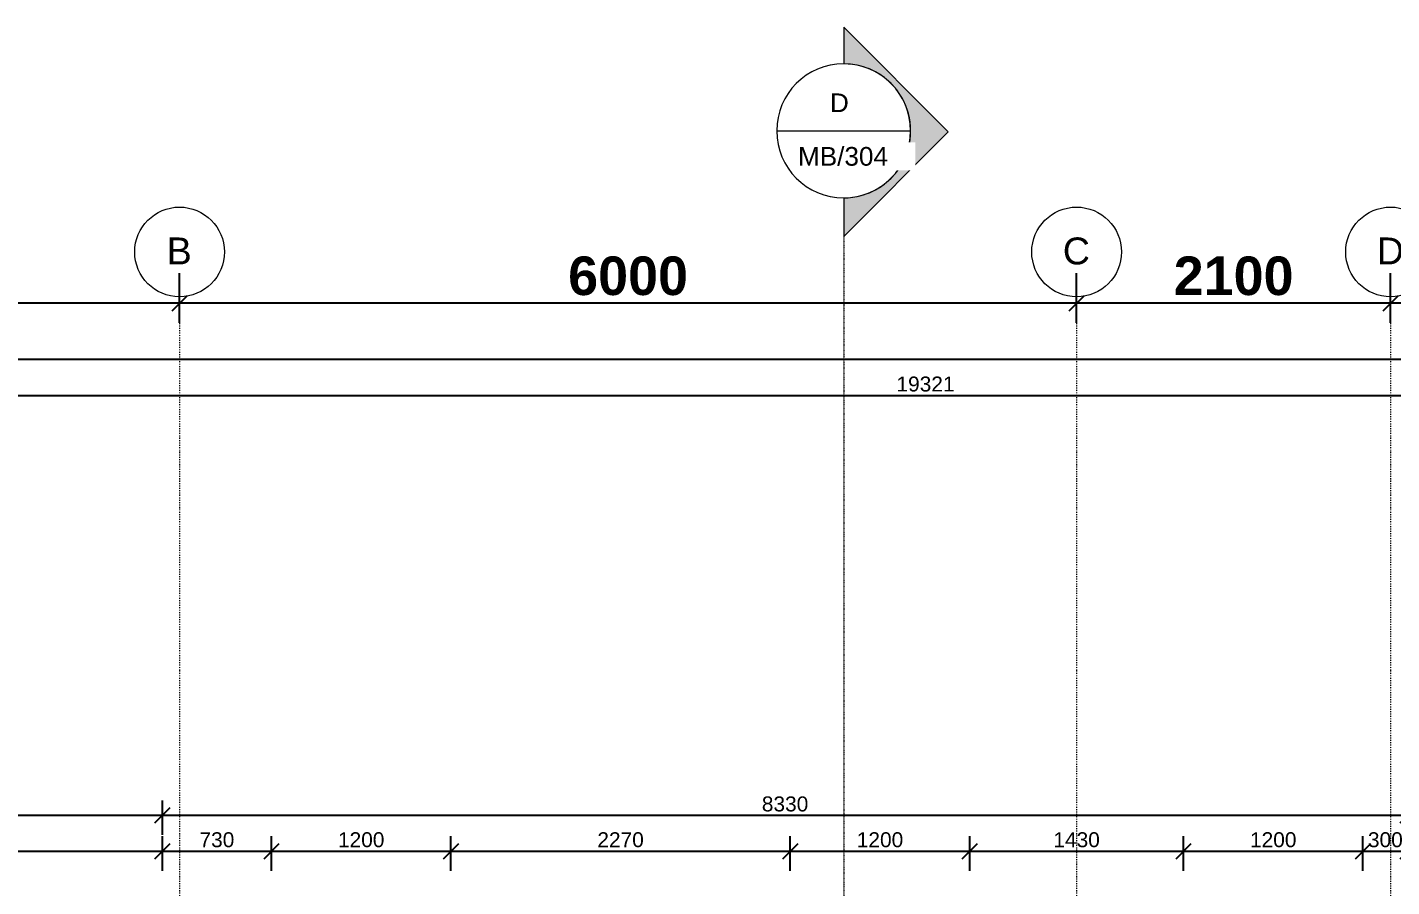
# Model space of a CAD drawing. Header units: millimetres. Extents: x -21051 to 202668, y -15646 to 13691.
# Drawn here: x 119648 to 128774, y 7554 to 13303 of the extents above; entities that cross this region are included whole.
import ezdxf

# ---------------------------------------------------------------- set-up
doc = ezdxf.new("R2010")
doc.units = ezdxf.units.MM
doc.linetypes.add('Dash dot', pattern=[15.875, 6.35, -4.7625, 0, -4.7625])
doc.linetypes.add('TD_Level Line', pattern=[8, 4, -2, 0, -2])
for name, color, linetype, lineweight in [('A-ANNO-DIMS', 211, 'Continuous', 9), ('G-ANNO-SYMB', 111, 'Continuous', 9), ('S-GRID', 1, 'Continuous', 9), ('S-GRID-IDEN', 1, 'Continuous', 9)]:
    doc.layers.add(name, color=color, linetype=linetype, lineweight=lineweight)
doc.layers.get('0').off()
doc.styles.add('Arial', font='arial.ttf', dxfattribs={"height": 250})
doc.styles.add('Arial_1', font='arial.ttf', dxfattribs={"height": 125})
doc.styles.add('Arial_3', font='arial.ttf', dxfattribs={"height": 100})
doc.styles.add('Arial_B', font='arialbd.ttf', dxfattribs={"height": 257.936508})
doc.dimstyles.new('Arial_1_0', dxfattribs={"dimscale": 304.8, "dimtxt": 102.02594, "dimasz": 0.328084, "dimexe": 0.328084, "dimexo": 0.0625, "dimgap": 0.082021, "dimtad": 1, "dimdec": 0, "dimzin": 0, "dimdsep": 46, "dimtxsty": 'Arial_3', "dimblk1": 'OBLIQUE', "dimblk2": 'OBLIQUE', "dimsah": 1, "dimcen": 0.09, "dimdle": 0.328084, "dimazin": 0, "dimtfac": 1, "dimtdec": 4, "dimtix": 1, "dimtmove": 0, "dimatfit": 3, "dimfxl": 0.492126, "dimfxlon": 1, "dimtvp": 1, "dimtolj": 1, "dimtzin": 0, "dimarcsym": 2})
doc.dimstyles.new('Arial_2_5', dxfattribs={"dimscale": 304.8, "dimtxt": 255.06485, "dimasz": 0.328084, "dimexe": 0.656168, "dimexo": 0.0625, "dimgap": 0.164042, "dimtad": 1, "dimdec": 0, "dimzin": 0, "dimdsep": 46, "dimtxsty": 'Arial_B', "dimblk1": 'OBLIQUE', "dimblk2": 'OBLIQUE', "dimsah": 1, "dimcen": 0.09, "dimdle": 0.328084, "dimazin": 0, "dimtfac": 1, "dimtdec": 4, "dimtix": 1, "dimtmove": 0, "dimatfit": 3, "dimfxl": 0.492126, "dimfxlon": 1, "dimtvp": 1, "dimtolj": 1, "dimtzin": 0, "dimarcsym": 2})

# ---------------------------------------------------------------- blocks, each defined once
blk = doc.blocks.new('Grid - _-182767-02_Pent floor')
at = {"layer": 'S-GRID-IDEN'}
blk.add_circle((0, 0), 3, dxfattribs=at)
blk = doc.blocks.new('_Oblique')
at = {"color": 0, "linetype": 'ByBlock', "lineweight": -2}
blk.add_line((-0.5, -0.5), (0.5, 0.5), dxfattribs=at)
blk = doc.blocks.new('*D1429')
at = {"layer": 'A-ANNO-DIMS', "color": 0, "lineweight": -2, "transparency": 16777216}
for p, q in [((128766.6, 11326.1), (128766.6, 11657)), ((132766.6, 11326.1), (132766.6, 11657)), ((132866.6, 11457), (128666.6, 11457))]:
    blk.add_line(p, q, dxfattribs=at)
at = {"layer": 'Defpoints', "color": 0, "transparency": 16777216}
for p in [(128766.6, 11457), (128766.6, 11307), (132766.6, 11307)]:
    blk.add_point(p, dxfattribs=at)
at = {"layer": 'A-ANNO-DIMS', "color": 0, "lineweight": -2, "transparency": 16777216, "xscale": 100, "yscale": 100, "zscale": 100, "rotation": 180}
blk.add_blockref('_Oblique', (128766.6, 11457), dxfattribs=at)
at = {"layer": 'A-ANNO-DIMS', "color": 0, "lineweight": -2, "transparency": 16777216, "xscale": 100, "yscale": 100, "zscale": 100}
blk.add_blockref('_Oblique', (132766.6, 11457), dxfattribs=at)
at = {"layer": 'A-ANNO-DIMS', "color": 0, "transparency": 16777216, "insert": (130766.6, 11638.7), "char_height": 257.94, "width": 932.809, "attachment_point": 5, "style": 'Arial_B'}
blk.add_mtext('\\A1;4000', dxfattribs=at)
blk = doc.blocks.new('*D1430')
at = {"layer": 'A-ANNO-DIMS', "color": 0, "lineweight": -2, "transparency": 16777216}
for p, q in [((126666.6, 11326.1), (126666.6, 11657)), ((128766.6, 11326.1), (128766.6, 11657)), ((128866.6, 11457), (126566.6, 11457))]:
    blk.add_line(p, q, dxfattribs=at)
at = {"layer": 'Defpoints', "color": 0, "transparency": 16777216}
for p in [(126666.6, 11457), (126666.6, 11307), (128766.6, 11307)]:
    blk.add_point(p, dxfattribs=at)
at = {"layer": 'A-ANNO-DIMS', "color": 0, "lineweight": -2, "transparency": 16777216, "xscale": 100, "yscale": 100, "zscale": 100, "rotation": 180}
blk.add_blockref('_Oblique', (126666.6, 11457), dxfattribs=at)
at = {"layer": 'A-ANNO-DIMS', "color": 0, "lineweight": -2, "transparency": 16777216, "xscale": 100, "yscale": 100, "zscale": 100}
blk.add_blockref('_Oblique', (128766.6, 11457), dxfattribs=at)
at = {"layer": 'A-ANNO-DIMS', "color": 0, "transparency": 16777216, "insert": (127716.6, 11638.7), "char_height": 257.94, "width": 932.809, "attachment_point": 5, "style": 'Arial_B'}
blk.add_mtext('\\A1;2100', dxfattribs=at)
blk = doc.blocks.new('*D1431')
at = {"layer": 'A-ANNO-DIMS', "color": 0, "lineweight": -2, "transparency": 16777216}
for p, q in [((120666.6, 11326.1), (120666.6, 11657)), ((126666.6, 11326.1), (126666.6, 11657)), ((126766.6, 11457), (120566.6, 11457))]:
    blk.add_line(p, q, dxfattribs=at)
at = {"layer": 'Defpoints', "color": 0, "transparency": 16777216}
for p in [(120666.6, 11457), (120666.6, 11307), (126666.6, 11307)]:
    blk.add_point(p, dxfattribs=at)
at = {"layer": 'A-ANNO-DIMS', "color": 0, "lineweight": -2, "transparency": 16777216, "xscale": 100, "yscale": 100, "zscale": 100, "rotation": 180}
blk.add_blockref('_Oblique', (120666.6, 11457), dxfattribs=at)
at = {"layer": 'A-ANNO-DIMS', "color": 0, "lineweight": -2, "transparency": 16777216, "xscale": 100, "yscale": 100, "zscale": 100}
blk.add_blockref('_Oblique', (126666.6, 11457), dxfattribs=at)
at = {"layer": 'A-ANNO-DIMS', "color": 0, "transparency": 16777216, "insert": (123666.6, 11638.7), "char_height": 257.94, "width": 932.809, "attachment_point": 5, "style": 'Arial_B'}
blk.add_mtext('\\A1;6000', dxfattribs=at)
blk = doc.blocks.new('*D1432')
at = {"layer": 'A-ANNO-DIMS', "color": 0, "lineweight": -2, "transparency": 16777216}
for p, q in [((116666.6, 11326.1), (116666.6, 11657)), ((120666.6, 11326.1), (120666.6, 11657)), ((120766.6, 11457), (116566.6, 11457))]:
    blk.add_line(p, q, dxfattribs=at)
at = {"layer": 'Defpoints', "color": 0, "transparency": 16777216}
for p in [(116666.6, 11457), (116666.6, 11307), (120666.6, 11307)]:
    blk.add_point(p, dxfattribs=at)
at = {"layer": 'A-ANNO-DIMS', "color": 0, "lineweight": -2, "transparency": 16777216, "xscale": 100, "yscale": 100, "zscale": 100, "rotation": 180}
blk.add_blockref('_Oblique', (116666.6, 11457), dxfattribs=at)
at = {"layer": 'A-ANNO-DIMS', "color": 0, "lineweight": -2, "transparency": 16777216, "xscale": 100, "yscale": 100, "zscale": 100}
blk.add_blockref('_Oblique', (120666.6, 11457), dxfattribs=at)
at = {"layer": 'A-ANNO-DIMS', "color": 0, "transparency": 16777216, "insert": (118666.6, 11638.7), "char_height": 257.94, "width": 932.809, "attachment_point": 5, "style": 'Arial_B'}
blk.add_mtext('\\A1;4000', dxfattribs=at)
blk = doc.blocks.new('*D1370')
at = {"layer": 'A-ANNO-DIMS', "color": 0, "lineweight": -2, "transparency": 16777216}
for p, q in [((115995.1, 10951.3), (115995.1, 11182.3)), ((142481.6, 10951.3), (142481.6, 11182.3)), ((115895.1, 11082.3), (142581.6, 11082.3))]:
    blk.add_line(p, q, dxfattribs=at)
at = {"layer": 'Defpoints', "color": 0, "transparency": 16777216}
for p in [(142481.6, 11082.3), (115995.1, 10932.3), (142481.6, 10932.3)]:
    blk.add_point(p, dxfattribs=at)
at = {"layer": 'A-ANNO-DIMS', "color": 0, "lineweight": -2, "transparency": 16777216, "xscale": 100, "yscale": 100, "zscale": 100, "rotation": 180}
blk.add_blockref('_Oblique', (115995.1, 11082.3), dxfattribs=at)
at = {"layer": 'A-ANNO-DIMS', "color": 0, "lineweight": -2, "transparency": 16777216, "xscale": 100, "yscale": 100, "zscale": 100}
blk.add_blockref('_Oblique', (142481.6, 11082.3), dxfattribs=at)
at = {"layer": 'A-ANNO-DIMS', "color": 0, "transparency": 16777216, "insert": (129238.4, 11158.4), "char_height": 100, "width": 461.471, "attachment_point": 5, "style": 'Arial_3'}
blk.add_mtext('\\A1;26486', dxfattribs=at)
blk = doc.blocks.new('*D1386')
at = {"layer": 'A-ANNO-DIMS', "color": 0, "lineweight": -2, "transparency": 16777216}
for p, q in [((115995.1, 7661), (115995.1, 7891.9)), ((120551.6, 7661), (120551.6, 7891.9)), ((115895.1, 7791.9), (120651.6, 7791.9))]:
    blk.add_line(p, q, dxfattribs=at)
at = {"layer": 'Defpoints', "color": 0, "transparency": 16777216}
for p in [(120551.6, 7791.9), (115995.1, 7641.9), (120551.6, 7641.9)]:
    blk.add_point(p, dxfattribs=at)
at = {"layer": 'A-ANNO-DIMS', "color": 0, "lineweight": -2, "transparency": 16777216, "xscale": 100, "yscale": 100, "zscale": 100, "rotation": 180}
blk.add_blockref('_Oblique', (115995.1, 7791.9), dxfattribs=at)
at = {"layer": 'A-ANNO-DIMS', "color": 0, "lineweight": -2, "transparency": 16777216, "xscale": 100, "yscale": 100, "zscale": 100}
blk.add_blockref('_Oblique', (120551.6, 7791.9), dxfattribs=at)
at = {"layer": 'A-ANNO-DIMS', "color": 0, "transparency": 16777216, "insert": (118273.4, 7868), "char_height": 100, "width": 369.177, "attachment_point": 5, "style": 'Arial_3'}
blk.add_mtext('\\A1;4556', dxfattribs=at)
blk = doc.blocks.new('*D1387')
at = {"layer": 'A-ANNO-DIMS', "color": 0, "lineweight": -2, "transparency": 16777216}
for p, q in [((120551.6, 7661), (120551.6, 7891.9)), ((121281.6, 7661), (121281.6, 7891.9)), ((120451.6, 7791.9), (121381.6, 7791.9))]:
    blk.add_line(p, q, dxfattribs=at)
at = {"layer": 'Defpoints', "color": 0, "transparency": 16777216}
for p in [(121281.6, 7791.9), (120551.6, 7641.9), (121281.6, 7641.9)]:
    blk.add_point(p, dxfattribs=at)
at = {"layer": 'A-ANNO-DIMS', "color": 0, "lineweight": -2, "transparency": 16777216, "xscale": 100, "yscale": 100, "zscale": 100, "rotation": 180}
blk.add_blockref('_Oblique', (120551.6, 7791.9), dxfattribs=at)
at = {"layer": 'A-ANNO-DIMS', "color": 0, "lineweight": -2, "transparency": 16777216, "xscale": 100, "yscale": 100, "zscale": 100}
blk.add_blockref('_Oblique', (121281.6, 7791.9), dxfattribs=at)
at = {"layer": 'A-ANNO-DIMS', "color": 0, "transparency": 16777216, "insert": (120916.6, 7868), "char_height": 100, "width": 276.883, "attachment_point": 5, "style": 'Arial_3'}
blk.add_mtext('\\A1;730', dxfattribs=at)
blk = doc.blocks.new('*D1388')
at = {"layer": 'A-ANNO-DIMS', "color": 0, "lineweight": -2, "transparency": 16777216}
for p, q in [((121281.6, 7661), (121281.6, 7891.9)), ((122481.6, 7661), (122481.6, 7891.9)), ((121181.6, 7791.9), (122581.6, 7791.9))]:
    blk.add_line(p, q, dxfattribs=at)
at = {"layer": 'Defpoints', "color": 0, "transparency": 16777216}
for p in [(122481.6, 7791.9), (121281.6, 7641.9), (122481.6, 7641.9)]:
    blk.add_point(p, dxfattribs=at)
at = {"layer": 'A-ANNO-DIMS', "color": 0, "lineweight": -2, "transparency": 16777216, "xscale": 100, "yscale": 100, "zscale": 100, "rotation": 180}
blk.add_blockref('_Oblique', (121281.6, 7791.9), dxfattribs=at)
at = {"layer": 'A-ANNO-DIMS', "color": 0, "lineweight": -2, "transparency": 16777216, "xscale": 100, "yscale": 100, "zscale": 100}
blk.add_blockref('_Oblique', (122481.6, 7791.9), dxfattribs=at)
at = {"layer": 'A-ANNO-DIMS', "color": 0, "transparency": 16777216, "insert": (121881.6, 7868), "char_height": 100, "width": 369.177, "attachment_point": 5, "style": 'Arial_3'}
blk.add_mtext('\\A1;1200', dxfattribs=at)
blk = doc.blocks.new('*D1389')
at = {"layer": 'A-ANNO-DIMS', "color": 0, "lineweight": -2, "transparency": 16777216}
for p, q in [((122481.6, 7661), (122481.6, 7891.9)), ((124751.6, 7661), (124751.6, 7891.9)), ((122381.6, 7791.9), (124851.6, 7791.9))]:
    blk.add_line(p, q, dxfattribs=at)
at = {"layer": 'Defpoints', "color": 0, "transparency": 16777216}
for p in [(124751.6, 7791.9), (122481.6, 7641.9), (124751.6, 7641.9)]:
    blk.add_point(p, dxfattribs=at)
at = {"layer": 'A-ANNO-DIMS', "color": 0, "lineweight": -2, "transparency": 16777216, "xscale": 100, "yscale": 100, "zscale": 100, "rotation": 180}
blk.add_blockref('_Oblique', (122481.6, 7791.9), dxfattribs=at)
at = {"layer": 'A-ANNO-DIMS', "color": 0, "lineweight": -2, "transparency": 16777216, "xscale": 100, "yscale": 100, "zscale": 100}
blk.add_blockref('_Oblique', (124751.6, 7791.9), dxfattribs=at)
at = {"layer": 'A-ANNO-DIMS', "color": 0, "transparency": 16777216, "insert": (123616.6, 7868), "char_height": 100, "width": 369.177, "attachment_point": 5, "style": 'Arial_3'}
blk.add_mtext('\\A1;2270', dxfattribs=at)
blk = doc.blocks.new('*D1390')
at = {"layer": 'A-ANNO-DIMS', "color": 0, "lineweight": -2, "transparency": 16777216}
for p, q in [((124751.6, 7661), (124751.6, 7891.9)), ((125951.6, 7661), (125951.6, 7891.9)), ((124651.6, 7791.9), (126051.6, 7791.9))]:
    blk.add_line(p, q, dxfattribs=at)
at = {"layer": 'Defpoints', "color": 0, "transparency": 16777216}
for p in [(125951.6, 7791.9), (124751.6, 7641.9), (125951.6, 7641.9)]:
    blk.add_point(p, dxfattribs=at)
at = {"layer": 'A-ANNO-DIMS', "color": 0, "lineweight": -2, "transparency": 16777216, "xscale": 100, "yscale": 100, "zscale": 100, "rotation": 180}
blk.add_blockref('_Oblique', (124751.6, 7791.9), dxfattribs=at)
at = {"layer": 'A-ANNO-DIMS', "color": 0, "lineweight": -2, "transparency": 16777216, "xscale": 100, "yscale": 100, "zscale": 100}
blk.add_blockref('_Oblique', (125951.6, 7791.9), dxfattribs=at)
at = {"layer": 'A-ANNO-DIMS', "color": 0, "transparency": 16777216, "insert": (125351.6, 7868), "char_height": 100, "width": 369.177, "attachment_point": 5, "style": 'Arial_3'}
blk.add_mtext('\\A1;1200', dxfattribs=at)
blk = doc.blocks.new('*D1391')
at = {"layer": 'A-ANNO-DIMS', "color": 0, "lineweight": -2, "transparency": 16777216}
for p, q in [((125951.6, 7661), (125951.6, 7891.9)), ((127381.6, 7661), (127381.6, 7891.9)), ((125851.6, 7791.9), (127481.6, 7791.9))]:
    blk.add_line(p, q, dxfattribs=at)
at = {"layer": 'Defpoints', "color": 0, "transparency": 16777216}
for p in [(127381.6, 7791.9), (125951.6, 7641.9), (127381.6, 7641.9)]:
    blk.add_point(p, dxfattribs=at)
at = {"layer": 'A-ANNO-DIMS', "color": 0, "lineweight": -2, "transparency": 16777216, "xscale": 100, "yscale": 100, "zscale": 100, "rotation": 180}
blk.add_blockref('_Oblique', (125951.6, 7791.9), dxfattribs=at)
at = {"layer": 'A-ANNO-DIMS', "color": 0, "lineweight": -2, "transparency": 16777216, "xscale": 100, "yscale": 100, "zscale": 100}
blk.add_blockref('_Oblique', (127381.6, 7791.9), dxfattribs=at)
at = {"layer": 'A-ANNO-DIMS', "color": 0, "transparency": 16777216, "insert": (126666.6, 7868), "char_height": 100, "width": 369.177, "attachment_point": 5, "style": 'Arial_3'}
blk.add_mtext('\\A1;1430', dxfattribs=at)
blk = doc.blocks.new('*D1392')
at = {"layer": 'A-ANNO-DIMS', "color": 0, "lineweight": -2, "transparency": 16777216}
for p, q in [((127381.6, 7661), (127381.6, 7891.9)), ((128581.6, 7661), (128581.6, 7891.9)), ((127281.6, 7791.9), (128681.6, 7791.9))]:
    blk.add_line(p, q, dxfattribs=at)
at = {"layer": 'Defpoints', "color": 0, "transparency": 16777216}
for p in [(128581.6, 7791.9), (127381.6, 7641.9), (128581.6, 7641.9)]:
    blk.add_point(p, dxfattribs=at)
at = {"layer": 'A-ANNO-DIMS', "color": 0, "lineweight": -2, "transparency": 16777216, "xscale": 100, "yscale": 100, "zscale": 100, "rotation": 180}
blk.add_blockref('_Oblique', (127381.6, 7791.9), dxfattribs=at)
at = {"layer": 'A-ANNO-DIMS', "color": 0, "lineweight": -2, "transparency": 16777216, "xscale": 100, "yscale": 100, "zscale": 100}
blk.add_blockref('_Oblique', (128581.6, 7791.9), dxfattribs=at)
at = {"layer": 'A-ANNO-DIMS', "color": 0, "transparency": 16777216, "insert": (127981.6, 7868), "char_height": 100, "width": 369.177, "attachment_point": 5, "style": 'Arial_3'}
blk.add_mtext('\\A1;1200', dxfattribs=at)
blk = doc.blocks.new('*D1393')
at = {"layer": 'A-ANNO-DIMS', "color": 0, "lineweight": -2, "transparency": 16777216}
for p, q in [((128581.6, 7661), (128581.6, 7891.9)), ((128881.6, 7661), (128881.6, 7891.9)), ((128481.6, 7791.9), (128981.6, 7791.9))]:
    blk.add_line(p, q, dxfattribs=at)
at = {"layer": 'Defpoints', "color": 0, "transparency": 16777216}
for p in [(128881.6, 7791.9), (128581.6, 7641.9), (128881.6, 7641.9)]:
    blk.add_point(p, dxfattribs=at)
at = {"layer": 'A-ANNO-DIMS', "color": 0, "lineweight": -2, "transparency": 16777216, "xscale": 100, "yscale": 100, "zscale": 100, "rotation": 180}
blk.add_blockref('_Oblique', (128581.6, 7791.9), dxfattribs=at)
at = {"layer": 'A-ANNO-DIMS', "color": 0, "lineweight": -2, "transparency": 16777216, "xscale": 100, "yscale": 100, "zscale": 100}
blk.add_blockref('_Oblique', (128881.6, 7791.9), dxfattribs=at)
at = {"layer": 'A-ANNO-DIMS', "color": 0, "transparency": 16777216, "insert": (128731.6, 7868), "char_height": 100, "width": 276.883, "attachment_point": 5, "style": 'Arial_3'}
blk.add_mtext('\\A1;300', dxfattribs=at)
blk = doc.blocks.new('*D1396')
at = {"layer": 'A-ANNO-DIMS', "color": 0, "lineweight": -2, "transparency": 16777216}
for p, q in [((120551.6, 7900.3), (120551.6, 8131.2)), ((128881.6, 7900.3), (128881.6, 8131.2)), ((128981.6, 8031.2), (120451.6, 8031.2))]:
    blk.add_line(p, q, dxfattribs=at)
at = {"layer": 'Defpoints', "color": 0, "transparency": 16777216}
for p in [(120551.6, 8031.2), (120551.6, 7881.2), (128881.6, 7881.2)]:
    blk.add_point(p, dxfattribs=at)
at = {"layer": 'A-ANNO-DIMS', "color": 0, "lineweight": -2, "transparency": 16777216, "xscale": 100, "yscale": 100, "zscale": 100, "rotation": 180}
blk.add_blockref('_Oblique', (120551.6, 8031.2), dxfattribs=at)
at = {"layer": 'A-ANNO-DIMS', "color": 0, "lineweight": -2, "transparency": 16777216, "xscale": 100, "yscale": 100, "zscale": 100}
blk.add_blockref('_Oblique', (128881.6, 8031.2), dxfattribs=at)
at = {"layer": 'A-ANNO-DIMS', "color": 0, "transparency": 16777216, "insert": (124716.6, 8107.3), "char_height": 100, "width": 369.177, "attachment_point": 5, "style": 'Arial_3'}
blk.add_mtext('\\A1;8330', dxfattribs=at)
blk = doc.blocks.new('*D1397')
at = {"layer": 'A-ANNO-DIMS', "color": 0, "lineweight": -2, "transparency": 16777216}
for p, q in [((115995.1, 7900.3), (115995.1, 8131.2)), ((120551.6, 7900.3), (120551.6, 8131.2)), ((120651.6, 8031.2), (115895.1, 8031.2))]:
    blk.add_line(p, q, dxfattribs=at)
at = {"layer": 'Defpoints', "color": 0, "transparency": 16777216}
for p in [(115995.1, 8031.2), (115995.1, 7881.2), (120551.6, 7881.2)]:
    blk.add_point(p, dxfattribs=at)
at = {"layer": 'A-ANNO-DIMS', "color": 0, "lineweight": -2, "transparency": 16777216, "xscale": 100, "yscale": 100, "zscale": 100, "rotation": 180}
blk.add_blockref('_Oblique', (115995.1, 8031.2), dxfattribs=at)
at = {"layer": 'A-ANNO-DIMS', "color": 0, "lineweight": -2, "transparency": 16777216, "xscale": 100, "yscale": 100, "zscale": 100}
blk.add_blockref('_Oblique', (120551.6, 8031.2), dxfattribs=at)
at = {"layer": 'A-ANNO-DIMS', "color": 0, "transparency": 16777216, "insert": (118273.4, 8107.3), "char_height": 100, "width": 369.177, "attachment_point": 5, "style": 'Arial_3'}
blk.add_mtext('\\A1;4556', dxfattribs=at)
blk = doc.blocks.new('*D1398')
at = {"layer": 'A-ANNO-DIMS', "color": 0, "lineweight": -2, "transparency": 16777216}
for p, q in [((115995.1, 10708.9), (115995.1, 10939.8)), ((135316.6, 10708.9), (135316.6, 10939.8)), ((115895.1, 10839.8), (135416.6, 10839.8))]:
    blk.add_line(p, q, dxfattribs=at)
at = {"layer": 'Defpoints', "color": 0, "transparency": 16777216}
for p in [(135316.6, 10839.8), (115995.1, 10689.8), (135316.6, 10689.8)]:
    blk.add_point(p, dxfattribs=at)
at = {"layer": 'A-ANNO-DIMS', "color": 0, "lineweight": -2, "transparency": 16777216, "xscale": 100, "yscale": 100, "zscale": 100, "rotation": 180}
blk.add_blockref('_Oblique', (115995.1, 10839.8), dxfattribs=at)
at = {"layer": 'A-ANNO-DIMS', "color": 0, "lineweight": -2, "transparency": 16777216, "xscale": 100, "yscale": 100, "zscale": 100}
blk.add_blockref('_Oblique', (135316.6, 10839.8), dxfattribs=at)
at = {"layer": 'A-ANNO-DIMS', "color": 0, "transparency": 16777216, "insert": (125655.9, 10915.9), "char_height": 100, "width": 461.471, "attachment_point": 5, "style": 'Arial_3'}
blk.add_mtext('\\A1;19321', dxfattribs=at)
blk = doc.blocks.new('Section - _-1243848-02_Pent floor')
at = {"layer": 'G-ANNO-SYMB'}
h = blk.add_hatch(color=256, dxfattribs=at)
edge = h.paths.add_edge_path()
edge.add_line((-12.925, 0), (-5.927, 6.998))
edge.add_line((-5.927, 6.998), (1.071, 0))
edge.add_line((1.071, 0), (-1.52, 0))
edge.add_arc((-6, 0), 4.48, 0, 180)
edge.add_line((-10.48, 0), (-12.925, 0))
for p, q in [((-5.927, 6.998), (-12.925, 0)), ((1.071, 0), (-5.927, 6.998)), ((-12.925, 0), (-10.48, 0)), ((-1.52, 0), (1.071, 0))]:
    blk.add_line(p, q, dxfattribs=at)
for start, end in [(360, 180), (0, 180), (180, 360)]:
    blk.add_arc((-6, 0), 4.48, start, end, dxfattribs=at)

msp = doc.modelspace()

# ---------------------------------------------------------------- linework, layer by layer
at = {"layer": 'G-ANNO-SYMB'}
msp.add_line((124660.6, 12610), (125556.6, 12610), dxfattribs=at)
at = {"layer": 'G-ANNO-SYMB', "linetype": 'TD_Level Line', "lineweight": 18}
msp.add_line((125108.6, 12010), (125108.6, -13985.5), dxfattribs=at)
at = {"layer": 'S-GRID', "linetype": 'Dash dot', "lineweight": 18}
for p, q in [((120666.6, 11499.9), (120666.6, 8999.9)), ((126666.6, 11499.9), (126666.6, 8999.9)), ((128766.6, 11499.9), (128766.6, 8999.9)), ((120666.6, 8999.9), (120666.6, -11369.2)), ((126666.6, 8999.9), (126666.6, -11369.2)), ((128766.6, 8999.9), (128766.6, -11369.2))]:
    msp.add_line(p, q, dxfattribs=at)

# ---------------------------------------------------------------- block references
at = {"layer": 'G-ANNO-SYMB', "xscale": 99.99999999999994, "yscale": 99.99999999999994, "zscale": 99.99999999999994, "rotation": 269.9999999999995}
msp.add_blockref('Section - _-1243848-02_Pent floor', (125108.6, 12010), dxfattribs=at)
at = {"layer": 'S-GRID-IDEN', "xscale": 99.99999999999994, "yscale": 99.99999999999994, "zscale": 99.99999999999994, "rotation": 180}
for p in [(120666.6, 11799.9), (126666.6, 11799.9), (128766.6, 11799.9)]:
    msp.add_blockref('Grid - _-182767-02_Pent floor', p, dxfattribs=at)

# ---------------------------------------------------------------- dimensions: what is measured, and where the dimension line sits
at = {"layer": 'A-ANNO-DIMS'}
for base, p1, p2, override, picture, middle in [((142481.5756, 11082.2934), (115995.1358, 10932.2934), (142481.5756, 10932.2934), {"dimpost": '<>', "dimfxl": 26486.439844}, '*D1370', (129238.3557, 11158.3507)), ((135316.5756, 10839.8026), (115995.1358, 10689.8026), (135316.5756, 10689.8026), {"dimpost": '<>', "dimfxl": 19321.439844}, '*D1398', (125655.8557, 10915.894)), ((115995.1358, 8031.2129), (120551.5756, 7881.2129), (115995.1358, 7881.2129), {"dimpost": '<>', "dimfxl": 4556.439844}, '*D1397', (118273.3557, 8107.2702)), ((120551.6, 8031.2), (128881.6, 7881.2), (120551.6, 7881.2), {"dimpost": '<>', "dimfxl": 8330}, '*D1396', (124716.6, 8107.3)), ((120551.5756, 7791.9257), (115995.1358, 7641.9257), (120551.5756, 7641.9257), {"dimpost": '<>', "dimfxl": 4556.439844}, '*D1386', (118273.3557, 7867.983)), ((121281.6, 7791.9), (120551.6, 7641.9), (121281.6, 7641.9), {"dimpost": '<>', "dimfxl": 730}, '*D1387', (120916.6, 7868)), ((122481.6, 7791.9), (121281.6, 7641.9), (122481.6, 7641.9), {"dimpost": '<>', "dimfxl": 1200}, '*D1388', (121881.6, 7868)), ((124751.6, 7791.9), (122481.6, 7641.9), (124751.6, 7641.9), {"dimpost": '<>', "dimfxl": 2270}, '*D1389', (123616.6, 7868)), ((125951.6, 7791.9), (124751.6, 7641.9), (125951.6, 7641.9), {"dimpost": '<>', "dimfxl": 1200}, '*D1390', (125351.6, 7868)), ((127381.6, 7791.9), (125951.6, 7641.9), (127381.6, 7641.9), {"dimpost": '<>', "dimfxl": 1430}, '*D1391', (126666.6, 7868)), ((128581.6, 7791.9), (127381.6, 7641.9), (128581.6, 7641.9), {"dimpost": '<>', "dimfxl": 1200}, '*D1392', (127981.6, 7868)), ((128881.6, 7791.9), (128581.6, 7641.9), (128881.6, 7641.9), {"dimpost": '<>', "dimfxl": 300}, '*D1393', (128731.6, 7868))]:
    dim = msp.add_linear_dim(base=base, p1=p1, p2=p2, dimstyle='Arial_1_0', override=override, dxfattribs=at)
    dim.commit()
    dim.dimension.update_dxf_attribs({"geometry": picture, "text_midpoint": middle})

# ---------------------------------------------------------------- next in the draw order: texts
at = {"layer": 'G-ANNO-SYMB', "char_height": 125, "attachment_point": 1, "style": 'Arial', "bg_fill": 3, "box_fill_scale": 1.25, "bg_fill_color": 256, "bg_fill_true_color": 13158600, "bg_fill_transparency": 0}
for s, insert, width in [('D', (125017, 12860.2), 160.337), ('MB/304', (124803.2, 12501.9), 753.586)]:
    msp.add_mtext(s, dxfattribs=dict(at, insert=insert, width=width))
at = {"layer": 'S-GRID-IDEN', "char_height": 180, "attachment_point": 1, "style": 'Arial_1', "bg_fill": 3, "box_fill_scale": 1.25, "bg_fill_color": 256, "bg_fill_true_color": 13158600, "bg_fill_transparency": 0}
for s, insert, width in [('B', (120580.7, 11896.6), 200.422), ('C', (126574.2, 11896.6), 216.456), ('D', (128674.2, 11896.6), 216.456)]:
    msp.add_mtext(s, dxfattribs=dict(at, insert=insert, width=width))

# ---------------------------------------------------------------- next in the draw order: dimensions: what is measured, and where the dimension line sits
at = {"layer": 'A-ANNO-DIMS'}
for base, p1, p2, override, picture, middle in [((116666.6, 11457), (120666.6, 11307), (116666.6, 11307), {"dimpost": '<>', "dimfxl": 4000}, '*D1432', (118666.6, 11638.7)), ((120666.6, 11457), (126666.6, 11307), (120666.6, 11307), {"dimpost": '<>', "dimfxl": 6000}, '*D1431', (123666.6, 11638.7)), ((126666.6, 11457), (128766.6, 11307), (126666.6, 11307), {"dimpost": '<>', "dimfxl": 2100}, '*D1430', (127716.6, 11638.7)), ((128766.6, 11457), (132766.6, 11307), (128766.6, 11307), {"dimpost": '<>', "dimfxl": 4000}, '*D1429', (130766.6, 11638.7))]:
    dim = msp.add_linear_dim(base=base, p1=p1, p2=p2, dimstyle='Arial_2_5', override=override, dxfattribs=at)
    dim.commit()
    dim.dimension.update_dxf_attribs({"geometry": picture, "text_midpoint": middle})

doc.saveas('drawing.dxf')
